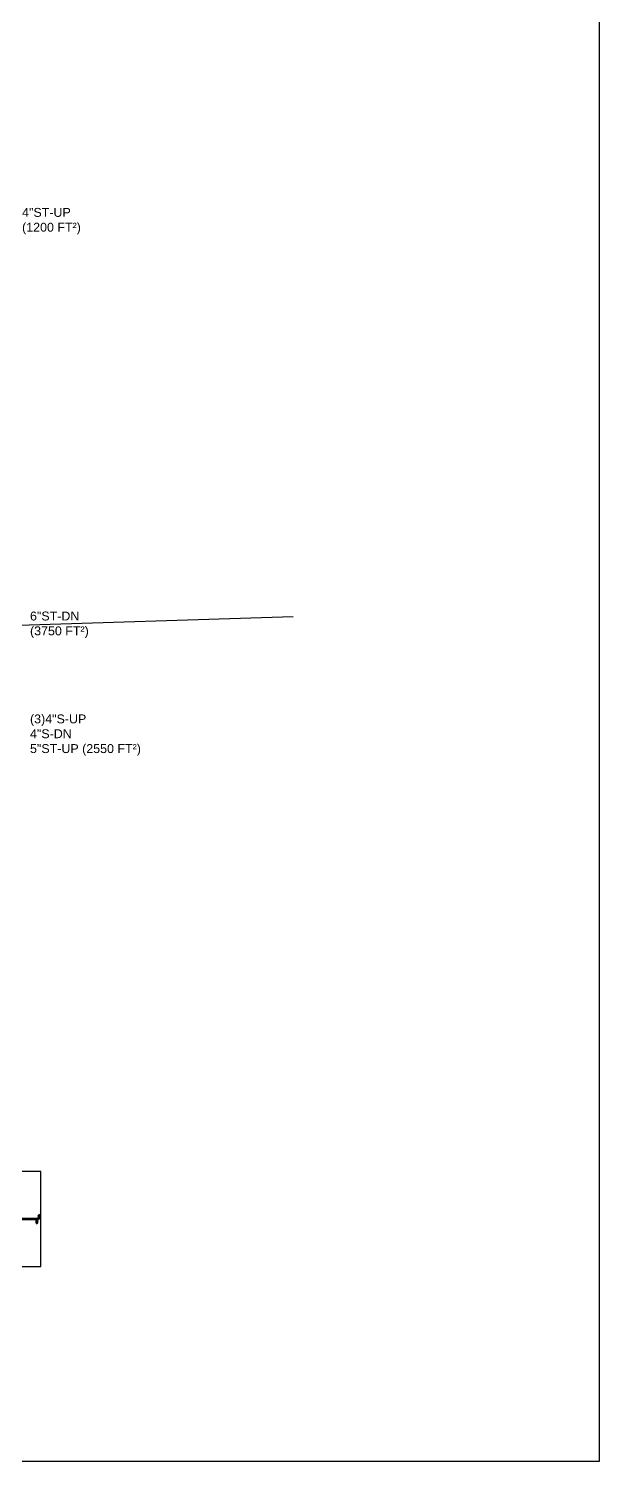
# Model space of a CAD drawing. Extents: x -3956 to 1666, y -2601 to 1886.
# Drawn here: x 158 to 734, y -2601 to -1153 of the extents above; entities that cross this region are included whole.
import ezdxf
from ezdxf.enums import TextEntityAlignment as Align

# ---------------------------------------------------------------- set-up
doc = ezdxf.new("R2010")
doc.units = 0
doc.header["$LTSCALE"] = 36
doc.header["$MEASUREMENT"] = 0
doc.layers.add('G-ANNO-TEXT', color=70, linetype='Continuous')
for name, color, linetype, lineweight in [('P-GAS-N', 3, 'Continuous', 60), ('P-GAS-N @ 1 (1)', 3, 'Continuous', 60), ('P-GAS-N @ 1 (2)', 3, 'Continuous', 60), ('P-GAS-N @ 128', 3, 'Continuous', 60), ('P-GAS-N @ 192', 3, 'Continuous', 60), ('P-GAS-N @ 384', 3, 'Continuous', 60), ('P-GAS-N @ 48', 3, 'Continuous', 60), ('P-GAS-N @ 64', 3, 'Continuous', 60), ('P-GAS-N @ 768', 3, 'Continuous', 60), ('P-GAS-N @ 96', 3, 'Continuous', 60)]:
    doc.layers.add(name, color=color, linetype=linetype, lineweight=lineweight)
doc.styles.add('Arial', font='arial.ttf')

# ---------------------------------------------------------------- blocks, each defined once
blk = doc.blocks.new('Gas Pipe Type')
at = {"layer": 'DEFPOINTS'}
blk.add_lwpolyline([(-0.125, -0.0625), (0.125, -0.0625), (0.125, 0.0625), (-0.125, 0.0625)], close=True, dxfattribs=at)
at = {"style": 'Arial'}
blk.add_text('G', height=0.0781, dxfattribs=at).set_placement((0, 0), align=Align.MIDDLE)
blk = doc.blocks.new('*U1472')
at = {"layer": 'P-GAS-N @ 1 (1)', "linetype": 'ByBlock', "lineweight": -2}
blk.add_blockref('Gas Pipe Type', (74, -2356.3), dxfattribs=at)
at = {"layer": 'P-GAS-N @ 1 (2)', "linetype": 'ByBlock', "lineweight": -2}
blk.add_blockref('Gas Pipe Type', (74, -2356.3), dxfattribs=at)
at = {"layer": 'P-GAS-N @ 128', "linetype": 'ByBlock', "lineweight": -2, "xscale": 128, "yscale": 128, "zscale": 128}
blk.add_blockref('Gas Pipe Type', (74, -2356.3), dxfattribs=at)
at = {"layer": 'P-GAS-N @ 192', "linetype": 'ByBlock', "lineweight": -2, "xscale": 192, "yscale": 192, "zscale": 192}
blk.add_blockref('Gas Pipe Type', (74, -2356.3), dxfattribs=at)
at = {"layer": 'P-GAS-N @ 384', "linetype": 'ByBlock', "lineweight": -2, "xscale": 384, "yscale": 384, "zscale": 384}
blk.add_blockref('Gas Pipe Type', (74, -2356.3), dxfattribs=at)
at = {"layer": 'P-GAS-N @ 48', "linetype": 'ByBlock', "lineweight": -2, "xscale": 48, "yscale": 48, "zscale": 48}
blk.add_blockref('Gas Pipe Type', (74, -2356.3), dxfattribs=at)
at = {"layer": 'P-GAS-N @ 64', "linetype": 'ByBlock', "lineweight": -2, "xscale": 64, "yscale": 64, "zscale": 64}
blk.add_blockref('Gas Pipe Type', (74, -2356.3), dxfattribs=at)
at = {"layer": 'P-GAS-N @ 768', "linetype": 'ByBlock', "lineweight": -2, "xscale": 768, "yscale": 768, "zscale": 768}
blk.add_blockref('Gas Pipe Type', (74, -2356.3), dxfattribs=at)
at = {"layer": 'P-GAS-N @ 96', "linetype": 'ByBlock', "lineweight": -2, "xscale": 96, "yscale": 96, "zscale": 96}
blk.add_blockref('Gas Pipe Type', (74, -2356.3), dxfattribs=at)
blk = doc.blocks.new('continuation')
blk.add_lwpolyline([(-0.003, -0.035, -0.625102), (0, 0, 0.625102), (0.003, 0.035)], format="xyb")
blk = doc.blocks.new('*U1473')
at = {"layer": 'P-GAS-N @ 128', "xscale": 128, "yscale": 128, "zscale": 128, "rotation": 180}
blk.add_blockref('continuation', (167, -2356.3), dxfattribs=at)
at = {"layer": 'P-GAS-N @ 96', "xscale": 96, "yscale": 96, "zscale": 96, "rotation": 180}
blk.add_blockref('continuation', (167, -2356.3), dxfattribs=at)

msp = doc.modelspace()

# ---------------------------------------------------------------- linework, layer by layer
at = {"layer": 'DEFPOINTS'}
for p, q in [((734.2, -2601.3), (734.2, -369.3)), ((-595, -1780.3), (425, -1747.3)), ((-2301.8, -2601.3), (734.2, -2601.3))]:
    msp.add_line(p, q, dxfattribs=at)
at = {"layer": 'P-GAS-N'}
msp.add_line((86, -2356.3), (167, -2356.3), dxfattribs=at)

# ---------------------------------------------------------------- block references
for name in ['*U1472', '*U1473']:
    msp.add_blockref(name, (0, 0), dxfattribs=at)

# ---------------------------------------------------------------- texts
at = {"layer": 'G-ANNO-TEXT', "char_height": 9, "attachment_point": 1, "style": 'Arial'}
for s, insert in [('4"ST-UP\\P(1200 FT²)', (151, -1334.4)), ('6"ST-DN\\P(3750 FT²)', (159, -1742.4)), ('(3)4"S-UP\\P4"S-DN\\P5"ST-UP (2550 FT²)', (159, -1846.4))]:
    msp.add_mtext(s, dxfattribs=dict(at, insert=insert))

doc.saveas('drawing.dxf')
